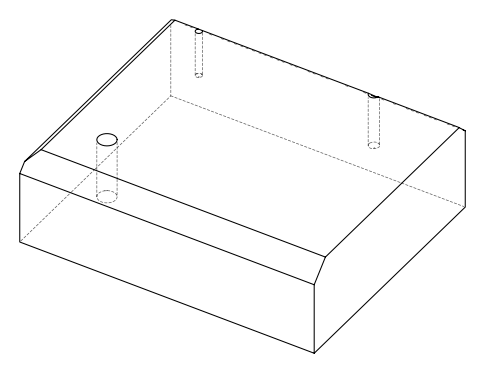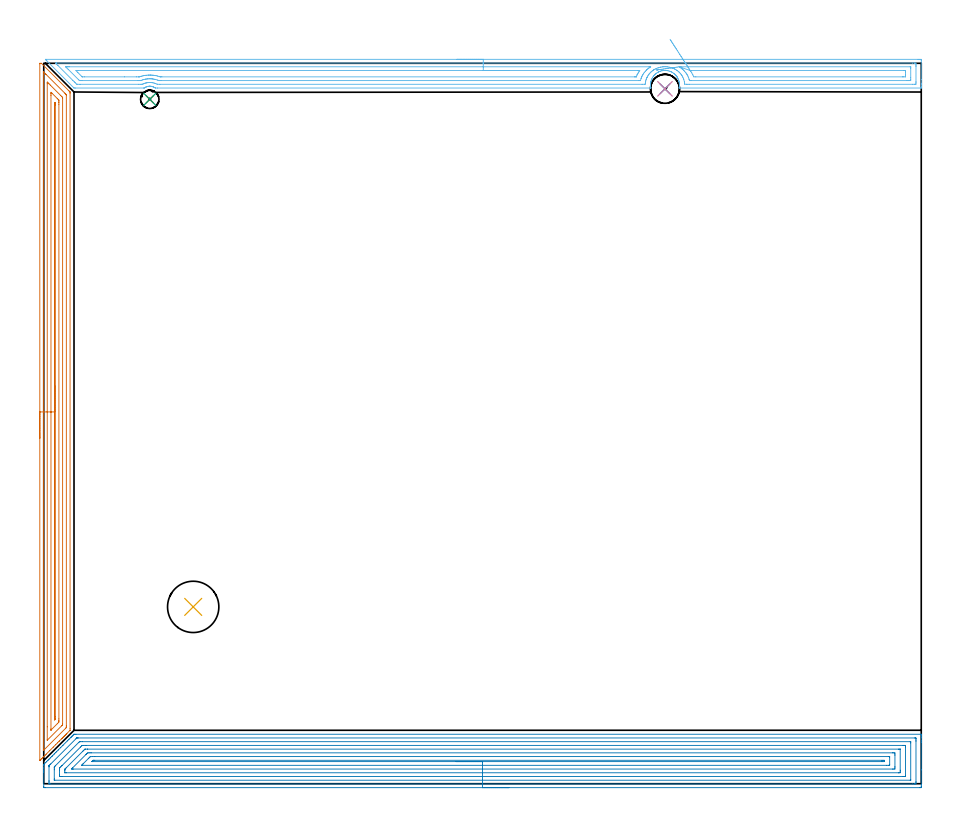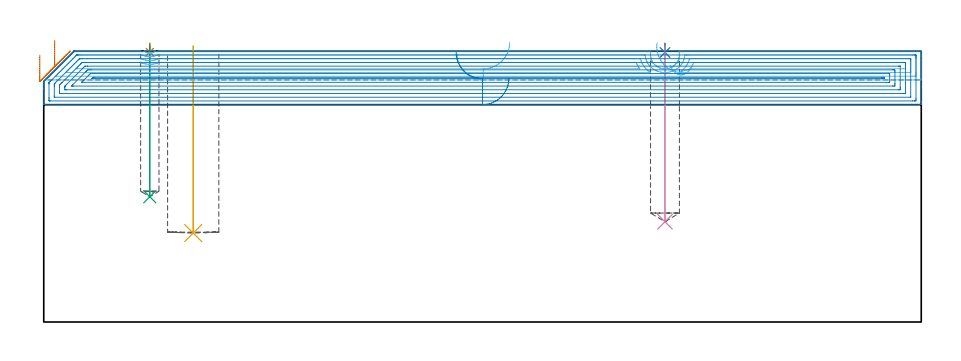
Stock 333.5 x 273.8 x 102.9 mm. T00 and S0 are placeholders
(PLAN: 8 operations, 4 tool changes, 43.4 min)
(1 SPOT_DRILL | STEP1POCKET | NXT0321_9005460120000 | 0.03 min | 0 mm3)
(2 SPOT_DRILL_1 | STEP1POCKET_1 | NXT0321_9005460120000 | 0.03 min | 1 mm3)
(3 DRILL_BLIND_HOLE_INTO_CENTER | STEP1POCKET | UGT0301_465 | 0.23 min | 2060 mm3)
(4 DRILL_BLIND_HOLE_INTO_CENTER_1 | STEP1POCKET_1 | UGT0301_505 | 0.27 min | 5930 mm3)
(5 INDEXABLE_INSERT_DRILL_BLIND_HOLE_FROM_SOLID | STEP1POCKET_2 | NXT0302_010 | 0.29 min | 20547 mm3)
(6 AREA_MILL | FG_CHAMFER_SURFACE | UGT0205_001 | 10.82 min | 19633 mm3)
(7 AREA_MILL_1 | FG_CHAMFER_SURFACE_1 | UGT0205_001 | 10.33 min | 17450 mm3)
(8 AREA_MILL_2 | FG_CHAMFER_SURFACE_2 | UGT0205_001 | 21.36 min | 67818 mm3)
(TOOL NXT0321_9005460120000 | NC Spot Drill, 142deg, 12mm, Carbide, Uncoated | D12 PA142 FL30 Z2)
(TOOL UGT0301_465 | Carbide Drill 7.0 mm | D7 PA118 FL69 Z2)
(TOOL UGT0301_505 | Carbide Drill 11.0 mm | D11 PA118 FL94 Z2)
(TOOL NXT0302_010 | Index. Insert Drill 19.5mm [880-D1950L25-05] | D19.5 PA176 FL98 Z2)
(TOOL UGT0205_001 | Chamfer Mill 20 x 3 x 45 deg. | D20 FL50 Z2)
(OP 1 SPOT_DRILL)
G17 G21 G94 G90
T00 M6
G54
G17 G0 G90 X40.3 Y260.1 S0 M3
G43 Z112.9 H0
G94 G81 G98 Z102.599 F250. R105.9
G80
M5
M2
(OP 2 SPOT_DRILL_1)
G17 G21 G94 G90
T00 M6
G54
G17 G0 G90 X236.1 Y264.1 S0 M3
G43 Z112.9 H0
G94 G81 G98 Z102.427 F250. R105.9
G80
M5
M2
(OP 3 DRILL_BLIND_HOLE_INTO_CENTER)
G17 G21 G94 G90
T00 M6
G54
G17 G0 G90 X40.3 Y260.1 S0 M3
G43 Z112.9 H0
G94 G81 G98 Z47.6 F250. R104.9
G80
M5
M2
(OP 4 DRILL_BLIND_HOLE_INTO_CENTER_1)
G17 G21 G94 G90
T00 M6
G54
G17 G0 G90 X236.1 Y264.1 S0 M3
G43 Z112.9 H0
G94 G81 G98 Z38.1 F250. R104.9
G80
M5
M2
(OP 5 INDEXABLE_INSERT_DRILL_BLIND_HOLE_FROM_SOLID)
G17 G21 G94 G90
T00 M6
G54
G17 G0 G90 X56.8 Y67.2 S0 M3
G43 Z112.9 H1
G94 G81 G98 Z33.8 F250. R104.9
G80
M5
M2
(OP 6 AREA_MILL)
G17 G21 G94 G90
T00 M6
G54
G17 G0 G90 X157.05 Y275.3 S1061 M3
G43 Z112.9 H0
Z102.
G94 G1 X157.088 Z101.129 F250.
X157.202 Z100.264
X157.391 Z99.412
X157.653 Z98.58
X157.987 Z97.774
X158.39 Z97.
X158.858 Z96.264
X159.39 Z95.572
X159.979 Z94.929
X160.622 Z94.34
X161.314 Z93.809
X162.05 Z93.34
X162.824 Z92.937
X163.63 Z92.603
X164.462 Z92.341
X165.313 Z92.152
X166.178 Z92.038
X167.05 Z92.
X332.312
X332.874 Y275.298 Z92.002
X333.43 Y275.294 Z92.004
X333.492 Y275.292 Z92.006
X333.5 Y274.74 Z92.557
Y267.627 Z99.668
Y266.205 Z101.091
Y265.849 Z101.446
Y265.136 Z102.164
Y264.848 Z102.451
Y264.446 Z102.845
X333.491 Y264.403 Z102.888
X333.321 Y264.4 Z102.9
X241.693
X241.479 Y264.403 Z102.889
X241.51 Y264.629 Z102.666
X241.523 Y264.711 Z102.584
X241.556 Y264.959 Z102.337
X241.567 Y265.038 Z102.259
X241.57 Y265.082 Z102.216
X241.584 Y265.255 Z102.043
X241.589 Y265.697 Z101.601
X241.58 Y265.849 Z101.449
X241.563 Y266.139 Z101.159
X241.501 Y266.583 Z100.715
X241.425 Y266.916 Z100.38
X241.401 Y267.022 Z100.274
X241.351 Y267.182 Z100.114
X241.261 Y267.47 Z99.829
X241.083 Y267.908 Z99.391
X240.929 Y268.217 Z99.083
X240.799 Y268.446 Z98.853
X240.758 Y268.519 Z98.779
X240.723 Y268.573 Z98.726
X240.669 Y268.657 Z98.642
X240.573 Y268.792 Z98.507
X240.501 Y268.88 Z98.418
X240.435 Y268.961 Z98.335
X240.338 Y269.082 Z98.217
X240.234 Y269.212 Z98.087
X240.203 Y269.244 Z98.055
X240.051 Y269.405 Z97.89
X239.864 Y269.605 Z97.691
X239.789 Y269.674 Z97.622
X239.607 Y269.818 Z97.477
X239.389 Y269.993 Z97.305
X238.971 Y270.284 Z97.014
X238.953 Y270.295 Z97.003
X238.725 Y270.428 Z96.871
X238.472 Y270.56 Z96.74
X238.078 Y270.721 Z96.575
X237.633 Y270.869 Z96.428
X237.184 Y270.981 Z96.317
X236.984 Y271.013 Z96.285
X236.738 Y271.05 Z96.245
X236.546 Y271.063 Z96.225
X236.291 Y271.086 Z96.207
X236.23 Z96.209
X236.121 Y271.083 Z96.205
X235.952 Z96.21
X235.907 Y271.081 Z96.209
X235.844 Y271.082 Z96.211
X235.675 Y271.068 Z96.228
X235.436 Y271.045 Z96.248
X235.397 Y271.042 Z96.252
X235.156 Y271.003 Z96.295
X234.989 Y270.974 Z96.323
X234.948 Y270.968 Z96.33
X234.504 Y270.852 Z96.445
X234.252 Y270.765 Z96.532
X234.111 Y270.716 Z96.58
X234.095 Y270.709 Z96.586
X233.983 Y270.665 Z96.634
X233.803 Y270.591 Z96.708
X233.726 Y270.559 Z96.739
X233.648 Y270.518 Z96.779
X233.61 Y270.499 Z96.798
X233.154 Y270.232 Z97.066
X232.717 Y269.928 Z97.37
X232.625 Y269.85 Z97.447
X232.416 Y269.676 Z97.623
X232.187 Y269.448 Z97.852
X232.11 Y269.372 Z97.928
X231.824 Y269.052 Z98.247
X231.757 Y268.961 Z98.336
X231.631 Y268.791 Z98.507
X231.354 Y268.358 Z98.942
X231.12 Y267.908 Z99.391
X230.93 Y267.471 Z99.828
X230.799 Y267.022 Z100.274
X230.734 Y266.738 Z100.559
X230.699 Y266.582 Z100.715
X230.637 Y266.139 Z101.159
X230.62 Y265.849 Z101.449
X230.611 Y265.697 Z101.601
X230.618 Y265.255 Z102.043
X230.645 Y264.921 Z102.375
X230.691 Y264.616 Z102.679
X230.697 Y264.574 Z102.72
X230.714 Y264.45 Z102.843
X230.719 Y264.403 Z102.889
X230.519 Y264.4 Z102.9
X43.241
X42.415 Y264.407 Z102.892
X42.347 Y264.445 Z102.854
X41.98 Y264.658 Z102.64
X41.738 Y264.77 Z102.528
X41.523 Y264.869 Z102.427
X41.453 Y264.893 Z102.401
X41.304 Y264.947 Z102.351
X41.261 Y264.959 Z102.34
X41.193 Y264.977 Z102.322
X41.083 Y265.005 Z102.291
X41.006 Y265.019 Z102.274
X40.858 Y265.048 Z102.247
X40.63 Y265.074 Z102.222
X40.559 Y265.076 Z102.219
X40.476 Y265.078 Z102.218
X40.261 Y265.083 Z102.207
X40.201 Y265.086 Z102.21
X40.183 Z102.209
X40.131 Y265.08 Z102.212
X39.946 Y265.064 Z102.232
X39.737 Y265.043 Z102.251
X39.665 Y265.029 Z102.262
X39.543 Y265.01 Z102.288
X39.507 Y265.004 Z102.295
X39.343 Y264.959 Z102.338
X39.282 Y264.942 Z102.354
X39.218 Y264.919 Z102.375
X39.098 Y264.88 Z102.418
X39.061 Y264.867 Z102.431
X38.843 Y264.776 Z102.521
X38.771 Y264.739 Z102.557
X38.627 Y264.668 Z102.632
X38.416 Y264.544 Z102.756
X38.234 Y264.427 Z102.872
X38.2 Y264.407 Z102.893
X37.877 Y264.4 Z102.9
X11.953
X11.499 Y264.406 Z102.892
X11.441 Y264.458 Z102.841
X1.158 Y274.74 Z92.556
X0.964 Y274.936 Z92.364
X0.928 Y274.972 Z92.328
X0.714 Y275.185 Z92.113
X0.63 Y275.273 Z92.025
X0.617 Y275.294 Z92.003
X0.63 Y275.299 Z91.999
X167.05 Y275.3 Z92.
Y273.886 Z93.414
X330.157
X331.053 Y273.884 Z93.416
X331.086 Y273.882 Z93.418
X331.49 Y273.851 Z93.449
X331.497 Y273.442 Z93.858
X331.499 Y272.962 Z94.338
X331.5 Y272.55 Z94.75
X331.499 Y266.738 Z100.562
X331.497 Y266.329 Z100.971
X331.49 Y265.849 Z101.451
X331.117 Y265.817 Z101.483
X331.086 Y265.816 Z101.484
X330.227 Y265.814 Z101.486
X245.303
X244.409 Y265.815 Z101.485
X244.375 Y265.816 Z101.484
X243.591 Y265.849 Z101.451
X243.546 Y266.255 Z101.045
X243.49 Y266.729 Z100.571
X243.481 Y266.782 Z100.518
X243.25 Y267.627 Z99.673
X243.13 Y267.976 Z99.324
X242.89 Y268.516 Z98.784
X242.587 Y269.075 Z98.225
X242.364 Y269.405 Z97.895
X242.066 Y269.781 Z97.519
X241.693 Y270.211 Z97.089
X241.613 Y270.295 Z97.005
X241.409 Y270.495 Z96.805
X241.186 Y270.683 Z96.617
X240.799 Y270.989 Z96.311
X240.686 Y271.071 Z96.229
X240.521 Y271.184 Z96.116
X240.146 Y271.424 Z95.876
X239.905 Y271.561 Z95.739
X239.637 Y271.701 Z95.599
X239.184 Y271.901 Z95.399
X239.011 Y271.966 Z95.334
X238.704 Y272.073 Z95.227
X238.117 Y272.242 Z95.058
X237.89 Y272.299 Z95.001
X237.223 Y272.418 Z94.882
X236.832 Y272.462 Z94.838
X236.329 Y272.496 Z94.804
X235.907 Y272.494 Z94.806
X235.436 Y272.467 Z94.833
X235.073 Y272.434 Z94.866
X234.542 Y272.347 Z94.953
X234.311 Y272.302 Z94.998
X233.648 Y272.128 Z95.172
X233.605 Y272.115 Z95.185
X233.481 Y272.073 Z95.227
X232.954 Y271.874 Z95.426
X232.871 Y271.84 Z95.46
X232.754 Y271.788 Z95.512
X232.348 Y271.588 Z95.712
X231.86 Y271.306 Z95.994
X231.785 Y271.258 Z96.042
X231.674 Y271.184 Z96.116
X231.262 Y270.889 Z96.411
X230.966 Y270.644 Z96.656
X230.781 Y270.479 Z96.821
X230.595 Y270.295 Z97.005
X230.341 Y270.027 Z97.273
X230.072 Y269.723 Z97.577
X229.935 Y269.541 Z97.759
X229.84 Y269.405 Z97.895
X229.582 Y269.003 Z98.297
X229.31 Y268.516 Z98.784
X229.265 Y268.43 Z98.87
X229.178 Y268.251 Z99.049
X228.997 Y267.807 Z99.493
X228.943 Y267.627 Z99.673
X228.803 Y267.111 Z100.189
X228.721 Y266.738 Z100.562
X228.668 Y266.356 Z100.944
X228.609 Y265.849 Z101.451
X228.315 Y265.818 Z101.482
X228.284 Y265.817 Z101.483
X227.425 Y265.814 Z101.486
X44.135
X43.272 Y265.818 Z101.482
X43.241 Y265.821 Z101.479
X43.079 Y265.849 Z101.451
X42.569 Y266.068 Z101.232
X42.347 Y266.153 Z101.147
X41.899 Y266.294 Z101.006
X41.453 Y266.395 Z100.905
X41.149 Y266.443 Z100.857
X40.821 Y266.477 Z100.823
X40.686 Y266.486 Z100.814
X40.559 Y266.49 Z100.81
X40.23 Y266.495 Z100.805
X39.919 Y266.486 Z100.814
X39.837 Y266.481 Z100.819
X39.754 Y266.474 Z100.826
X39.665 Y266.464 Z100.836
X39.371 Y266.43 Z100.87
X39.123 Y266.388 Z100.912
X38.962 Y266.358 Z100.942
X38.771 Y266.312 Z100.988
X38.409 Y266.209 Z101.091
X37.877 Y266.008 Z101.292
X37.764 Y265.961 Z101.339
X37.506 Y265.849 Z101.451
X37.015 Y265.817 Z101.483
X36.983 Y265.816 Z101.484
X36.124 Y265.814 Z101.486
X13.776
X12.88 Y265.816 Z101.484
X12.847 Y265.818 Z101.482
X12.513 Y265.849 Z101.451
X11.953 Y266.399 Z100.901
X11.612 Y266.738 Z100.562
X11.059 Y267.29 Z100.01
X5.388 Y272.962 Z94.338
X4.802 Y273.552 Z93.748
X4.51 Y273.851 Z93.449
X4.771 Y273.882 Z93.418
X4.802 Y273.884 Z93.416
X4.836 Y273.885 Z93.415
X167.05 Y273.886 Z93.414
Y272.471 Z94.829
X230.072
X230.568 Y272.469 Z94.831
X230.609 Y272.466 Z94.834
X230.672 Y272.46 Z94.84
X230.072 Y272.055 Z95.245
X229.757 Y271.82 Z95.48
X229.58 Y271.673 Z95.627
X229.178 Y271.33 Z95.97
X229.103 Y271.259 Z96.041
X229.028 Y271.184 Z96.116
X228.668 Y270.802 Z96.498
X228.284 Y270.366 Z96.934
X228.253 Y270.326 Z96.974
X228.231 Y270.295 Z97.005
X227.893 Y269.794 Z97.506
X227.658 Y269.405 Z97.895
X227.56 Y269.237 Z98.063
X227.39 Y268.926 Z98.374
X227.26 Y268.645 Z98.655
X227.205 Y268.516 Z98.784
X227.087 Y268.226 Z99.074
X227.012 Y268.003 Z99.297
X226.787 Y267.237 Z100.063
X226.696 Y267.235 Z100.065
X226.496 Y267.232 Z100.068
X226.003 Y267.229 Z100.071
X44.535
X44.135 Y267.23 Z100.07
X43.888 Y267.233 Z100.067
X43.767 Y267.235 Z100.065
X43.566 Y267.304 Z99.996
X43.241 Y267.418 Z99.882
X42.578 Y267.627 Z99.673
X42.347 Y267.683 Z99.617
X42.274 Y267.699 Z99.601
X41.814 Y267.787 Z99.513
X41.453 Y267.841 Z99.459
X41.213 Y267.865 Z99.435
X40.869 Y267.892 Z99.408
X40.559 Y267.902 Z99.398
X40.275 Y267.91 Z99.39
X39.665 Y267.886 Z99.414
X39.426 Y267.864 Z99.436
X39.113 Y267.832 Z99.468
X38.771 Y267.782 Z99.518
X38.638 Y267.76 Z99.54
X38.015 Y267.627 Z99.673
X37.907 Y267.597 Z99.703
X37.877 Y267.588 Z99.712
X37.509 Y267.472 Z99.828
X36.983 Y267.285 Z100.015
X36.856 Y267.24 Z100.06
X36.736 Y267.236 Z100.064
X36.487 Y267.231 Z100.069
X36.089 Y267.229 Z100.071
X35.596
X14.635
X14.141 Y267.23 Z100.07
X13.741 Y267.233 Z100.067
X13.609 Y267.235 Z100.065
X13.568 Y267.243 Z100.057
X13.532 Y267.275 Z100.025
X13.459 Y267.345 Z99.955
X13.173 Y267.627 Z99.673
X9.271 Y271.528 Z95.772
X8.728 Y272.073 Z95.227
X8.378 Y272.429 Z94.871
X8.352 Y272.465 Z94.835
X8.378 Y272.466 Z94.834
X8.872 Y272.47 Z94.83
X9.271 Y272.471 Z94.829
X9.765
X167.05
Y271.057 Z96.243
X225.73
X226.311 Y271.052 Z96.248
X226.496 Y271.05 Z96.25
X226.498 Y271.021 Z96.279
X226.496 Y271.006 Z96.294
X226.209 Y270.58 Z96.72
X226.021 Y270.295 Z97.005
X225.864 Y270.035 Z97.265
X225.602 Y269.584 Z97.716
X225.541 Y269.467 Z97.833
X225.511 Y269.405 Z97.895
X225.259 Y268.858 Z98.442
X225.206 Y268.743 Z98.557
X225.167 Y268.666 Z98.634
X225.156 Y268.649 Z98.651
X225.139 Y268.647 Z98.653
X225.092 Y268.645 Z98.655
X224.708 Y268.643 Z98.657
X224.581
X44.901
X44.518 Y268.647 Z98.653
X44.328 Y268.65 Z98.65
X44.232 Y268.663 Z98.637
X44.135 Y268.692 Z98.608
X43.88 Y268.77 Z98.53
X43.241 Y268.958 Z98.342
X42.668 Y269.086 Z98.214
X42.347 Y269.15 Z98.15
X41.605 Y269.254 Z98.046
X41.453 Y269.269 Z98.031
X41.055 Y269.3 Z98.
X40.646 Y269.319 Z97.981
X40.559 Y269.32 Z97.98
X40.151 Y269.321 Z97.979
X39.761 Y269.31 Z97.99
X39.665 Y269.304 Z97.996
X38.935 Y269.242 Z98.058
X38.771 Y269.225 Z98.075
X38.152 Y269.132 Z98.168
X37.877 Y269.073 Z98.227
X37.42 Y268.971 Z98.329
X36.983 Y268.85 Z98.45
X36.725 Y268.773 Z98.527
X36.451 Y268.686 Z98.614
X36.37 Y268.661 Z98.639
X36.28 Y268.65 Z98.65
X36.089 Y268.645 Z98.655
X35.961 Y268.644 Z98.656
X35.195 Y268.643 Z98.657
X30.726
X15.401
X14.635 Y268.648 Z98.652
X14.615 Y268.649 Z98.651
X14.592 Y268.667 Z98.633
X14.539 Y268.715 Z98.585
X14.437 Y268.813 Z98.487
X12.955 Y270.295 Z97.005
X12.847 Y270.403 Z96.897
X12.221 Y271.05 Z96.25
X12.847 Y271.056 Z96.244
X12.975 Y271.057 Z96.243
X167.05
X167.922 Z96.281
X168.786 Z96.395
X169.638 Z96.583
X170.47 Z96.846
X171.276 Z97.18
X172.05 Z97.582
X172.786 Z98.051
X173.478 Z98.582
X174.121 Z99.172
X174.71 Z99.815
X175.241 Z100.507
X175.71 Z101.243
X176.113 Z102.017
X176.447 Z102.823
X176.709 Z103.655
X176.898 Z104.506
X177.012 Z105.371
X177.05 Z106.243
G0 Z112.9
X233.093 Y271.274
Z106.123
G1 X233.011 Y271.263 Z105.255
X233.004 Y271.262 Z104.382
X233.072 Y271.272 Z103.513
X233.215 Y271.292 Z102.652
X233.432 Y271.322 Z101.808
X233.721 Y271.363 Z100.986
X234.079 Y271.414 Z100.192
X234.505 Y271.474 Z99.433
X234.995 Y271.543 Z98.714
X235.545 Y271.621 Z98.041
X236.15 Y271.707 Z97.42
X236.808 Y271.799 Z96.853
X237.511 Y271.899 Z96.347
X238.256 Y272.004 Z95.905
X239.035 Y272.114 Z95.53
X239.845 Y272.229 Z95.225
X240.677 Y272.346 Z94.992
X241.527 Y272.466 Z94.834
X241.537 Y272.468 Z94.832
X241.568 Y272.47 Z94.83
X242.186 Y272.472 Z94.828
X329.298 Y272.471 Z94.829
X329.432 Y272.47 Z94.83
X329.479 Y272.467 Z94.833
X329.486 Y272.466 Z94.834
X329.49 Y272.455 Z94.845
X329.495 Y272.407 Z94.893
X329.499 Y272.274 Z95.026
X329.5 Y272.073 Z95.227
Y271.872 Z95.428
Y268.316 Z98.984
X329.498 Y267.627 Z99.673
X329.497 Y267.429 Z99.871
X329.489 Y267.235 Z100.065
X329.298 Y267.233 Z100.067
X328.804 Y267.23 Z100.07
X328.404 Y267.229 Z100.071
X327.911 Y267.228 Z100.072
X246.163 Y267.229 Z100.071
X245.667 Y267.23 Z100.07
X245.429 Y267.234 Z100.066
X245.407 Y267.235 Z100.065
X245.387 Y267.3 Z100.
X245.303 Y267.593 Z99.707
X245.269 Y267.722 Z99.578
X245.066 Y268.322 Z98.978
X244.984 Y268.516 Z98.784
X244.768 Y269.014 Z98.286
X244.551 Y269.405 Z97.895
X244.375 Y269.714 Z97.586
X244.136 Y270.062 Z97.238
X243.952 Y270.295 Z97.005
X243.481 Y270.848 Z96.452
X243.168 Y271.184 Z96.116
X242.867 Y271.466 Z95.834
X242.587 Y271.696 Z95.604
X242.09 Y272.073 Z95.227
X241.693 Y272.348 Z94.952
X241.527 Y272.466 Z94.834
X245.686 Y271.051 Z96.249
X245.835 Y271.053 Z96.247
X246.163 Y271.057 Z96.243
X326.744
X327.412 Y271.052 Z96.248
X327.485 Y271.05 Z96.25
X327.491 Y270.954 Z96.346
X327.496 Y270.738 Z96.562
X327.5 Y270.305 Z96.995
Y269.416 Z97.884
X327.495 Y268.966 Z98.334
X327.49 Y268.747 Z98.554
X327.483 Y268.649 Z98.651
X327.379 Y268.647 Z98.653
X326.616 Y268.643 Z98.657
X326.489
X247.823
X247.057 Y268.65 Z98.65
X246.685 Y269.405 Z97.895
X246.265 Y270.193 Z97.107
X246.203 Y270.295 Z97.005
X246.163 Y270.359 Z96.941
X245.908 Y270.724 Z96.576
X245.765 Y270.928 Z96.372
X245.686 Y271.051 Z96.249
X245.311 Y271.632 Z95.718
X244.913 Y272.25 Z95.249
X244.493 Y272.9 Z94.845
X244.056 Y273.577 Z94.511
X243.606 Y274.276 Z94.248
X243.144 Y274.992 Z94.058
X242.675 Y275.718 Z93.944
X242.203 Y276.451 Z93.905
X241.73 Y277.183 Z93.943
X241.261 Y277.91 Z94.056
X240.8 Y278.626 Z94.244
X240.349 Y279.325 Z94.506
X239.912 Y280.003 Z94.839
X239.492 Y280.653 Z95.241
X239.093 Y281.272 Z95.709
X238.718 Y281.854 Z96.24
X238.369 Y282.395 Z96.829
X238.049 Y282.89 Z97.472
G0 Z112.9
M5
M2
(OP 7 AREA_MILL_1)
G17 G21 G94 G90
T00 M6
G54
G17 G0 G90 X-1.5 Y131.3 S1061 M3
G43 Z112.9 H0
Z101.4
G94 G1 Y131.338 Z100.528 F250.
Y131.452 Z99.664
Y131.641 Z98.812
Y131.903 Z97.98
Y132.237 Z97.174
Y132.64 Z96.4
Y133.108 Z95.664
Y133.64 Z94.972
Y134.229 Z94.329
Y134.872 Z93.74
Y135.564 Z93.208
Y136.3 Z92.74
Y137.074 Z92.337
Y137.88 Z92.003
Y138.712 Z91.741
Y139.563 Z91.552
Y140.428 Z91.438
Y141.3 Z91.4
Y273.619
X-1.498 Y273.691 Z91.402
X-1.491 Y273.799 Z91.405
X-1.042 Z91.856
X-0.908 Y273.798 Z91.988
X-0.867 Y273.768 Z92.03
X9.563 Y263.338 Z102.462
X9.983 Y262.917 Z102.881
X9.986 Y262.913 Z102.884
X9.994 Y262.896 Z102.89
X10. Y262.444 Z102.9
Y21.05
X10.002 Y20.304 Z102.897
X9.999 Y20.298 Z102.894
X9.983 Y20.281 Z102.879
X8.799 Y19.098 Z101.697
X8.66 Y18.958 Z101.555
X8.516 Y18.815 Z101.414
X8.364 Y18.663 Z101.262
X8.219 Y18.516 Z101.114
X8.069 Y18.368 Z100.967
X7.929 Y18.228 Z100.827
X7.778 Y18.075 Z100.673
X7.622 Y17.921 Z100.52
X7.494 Y17.793 Z100.392
X7.337 Y17.634 Z100.232
X7.175 Y17.474 Z100.073
X7.059 Y17.358 Z99.957
X6.896 Y17.193 Z99.79
X6.728 Y17.027 Z99.626
X6.014 Y16.313 Z98.912
X5.835 Y16.133 Z98.731
X5.26 Y15.56 Z98.16
X4.544 Y14.844 Z97.443
X3.599 Y13.898 Z96.498
X2.257 Y12.557 Z95.156
X0.917 Y11.216 Z93.815
X0.469 Y10.769 Z93.368
X0.023 Y10.322 Z92.921
X-0.509 Y9.79 Z92.39
X-0.748 Y9.551 Z92.149
X-0.871 Y9.428 Z92.026
X-1.319 Y8.981 Z91.58
X-1.483 Y8.825 Z91.417
X-1.498 Y8.813 Z91.401
X-1.5 Y8.972 Z91.4
Y141.3
X-0.086 Z92.814
Y269.596
X-0.081 Y270.41 Z92.819
X-0.079 Y270.49 Z92.821
X-0.065 Y270.504 Z92.835
X-0.045 Y270.49 Z92.855
X0.722 Y269.728 Z93.622
X0.854 Y269.596 Z93.754
X8.007 Y262.444 Z100.907
X8.242 Y262.207 Z101.142
X8.401 Y262.044 Z101.301
X8.529 Y261.909 Z101.429
X8.579 Y261.85 Z101.479
X8.58 Y261.828 Z101.48
X8.585 Y261.625 Z101.485
Y21.944
X8.579 Y21.535 Z101.479
X8.576 Y21.337 Z101.476
X8.478 Y21.235 Z101.378
X8.3 Y21.05 Z101.2
X0.045 Y12.796 Z92.945
X-0.052 Y12.702 Z92.848
X-0.069 Y12.688 Z92.831
X-0.079 Y12.682 Z92.821
X-0.08 Y12.719 Z92.82
X-0.085 Y12.928 Z92.815
X-0.086 Y141.3 Z92.814
X1.328 Z94.228
X1.329 Y266.02 Z94.229
X1.33 Y266.298 Z94.23
X1.333 Y266.578 Z94.233
X1.335 Y266.643 Z94.235
X1.379 Y266.61 Z94.279
X1.479 Y266.516 Z94.379
X1.604 Y266.395 Z94.504
X1.981 Y266.02 Z94.881
X2.486 Y265.515 Z95.386
X6.451 Y261.55 Z99.351
X6.896 Y261.1 Z99.796
X7.115 Y260.874 Z100.015
X7.165 Y260.818 Z100.065
X7.167 Y260.748 Z100.067
X7.169 Y260.655 Z100.069
X7.171 Y260.376 Z100.071
Y22.838
X7.17 Y22.561 Z100.07
X7.168 Y22.466 Z100.068
X7.165 Y22.395 Z100.065
X7.137 Y22.348 Z100.037
X6.896 Y22.097 Z99.796
X6.821 Y22.02 Z99.721
X1.38 Y16.58 Z94.28
X1.359 Y16.564 Z94.259
X1.34 Y16.55 Z94.24
X1.335 Y16.58 Z94.235
X1.333 Y16.618 Z94.233
X1.33 Y16.859 Z94.23
X1.328 Y21.614 Z94.228
Y141.3
X2.743 Z95.643
Y261.55
X2.745 Y262.181 Z95.645
X2.749 Y262.444 Z95.649
X2.756 Y262.784 Z95.656
X3.105 Y262.444 Z96.005
X5.132 Y260.42 Z98.032
X5.458 Y260.092 Z98.358
X5.623 Y259.925 Z98.523
X5.704 Y259.84 Z98.604
X5.742 Y259.797 Z98.642
X5.75 Y259.761 Z98.65
X5.756 Y259.129 Z98.656
X5.757 Y258.867 Z98.657
Y258.233
Y24.627
X5.756 Y23.994 Z98.656
X5.754 Y23.733 Z98.654
X5.75 Y23.421 Z98.65
X5.599 Y23.259 Z98.499
X5.19 Y22.838 Z98.09
X5.161 Y22.809 Z98.061
X2.941 Y20.589 Z95.841
X2.869 Y20.518 Z95.769
X2.773 Y20.425 Z95.673
X2.753 Y20.408 Z95.653
X2.749 Z95.649
X2.747 Y20.414 Z95.647
X2.744 Y20.475 Z95.644
X2.743 Y20.541 Z95.643
Y20.79
Y141.3
X4.157 Z97.057
Y258.067
X4.163 Y258.867 Z97.063
X4.164 Y258.895 Z97.064
X4.23 Y258.867 Z97.13
X4.25 Y258.85 Z97.15
X4.302 Y258.793 Z97.202
X4.326 Y258.764 Z97.226
X4.336 Y258.739 Z97.236
X4.338 Y258.634 Z97.238
X4.342 Y258.256 Z97.242
X4.343 Y258.068 Z97.243
Y257.973
Y25.426
X4.341 Y24.627 Z97.241
X4.339 Y24.536 Z97.239
X4.335 Y24.445 Z97.235
X4.25 Y24.352 Z97.15
X4.203 Y24.305 Z97.103
X4.166 Y24.272 Z97.066
X4.164 Y24.271 Z97.064
X4.161 Y24.291 Z97.061
X4.159 Y24.344 Z97.059
X4.157 Y24.721 Z97.057
Y141.3
Y142.172 Z97.095
Y143.036 Z97.209
Y143.888 Z97.398
Y144.72 Z97.66
Y145.526 Z97.994
Y146.3 Z98.397
Y147.036 Z98.865
Y147.728 Z99.396
Y148.371 Z99.986
Y148.96 Z100.629
Y149.491 Z101.321
Y149.96 Z102.057
Y150.363 Z102.831
Y150.697 Z103.637
Y150.959 Z104.469
Y151.148 Z105.32
Y151.262 Z106.185
Y151.3 Z107.057
G0 Z112.9
M5
M2
(OP 8 AREA_MILL_2)
G17 G21 G94 G90
T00 M6
G54
G17 G0 G90 X176.75 Y-1.5 S1061 M3
G43 Z112.9 H0
Z92.6
G94 G1 X176.712 Z91.728 F250.
X176.598 Z90.864
X176.409 Z90.012
X176.147 Z89.18
X175.813 Z88.374
X175.41 Z87.6
X174.942 Z86.864
X174.41 Z86.172
X173.821 Z85.529
X173.178 Z84.94
X172.486 Z84.409
X171.75 Z83.94
X170.976 Z83.537
X170.17 Z83.203
X169.338 Z82.941
X168.487 Z82.752
X167.622 Z82.638
X166.75 Z82.6
X0.616
X0.161 Y-1.496 Z82.602
X0.01 Y-1.492 Z82.606
X0. Y-1.047 Z83.05
Y4.242 Z88.336
Y4.79 Z88.887
Y5.124 Z89.22
Y5.671 Z89.767
Y6.005 Z90.1
Y6.994 Z91.094
X0.01 Y7.302 Z91.401
X0.031 Y7.328 Z91.426
X0.169 Y7.469 Z91.568
X0.76 Y8.062 Z92.158
X1.082 Y8.382 Z92.482
X1.642 Y8.944 Z93.04
X2.012 Y9.312 Z93.412
X2.524 Y9.825 Z93.922
X3.113 Y10.413 Z94.513
X3.295 Y10.597 Z94.694
X3.406 Y10.707 Z94.804
X3.995 Y11.295 Z95.394
X4.582 Y11.882 Z95.98
X4.876 Y12.176 Z96.276
X5.528 Y12.829 Z96.928
X6.422 Y13.722 Z97.821
X7.315 Y14.615 Z98.714
X8.989 Y16.29 Z100.388
X9.101 Y16.403 Z100.499
X9.453 Y16.753 Z100.853
X9.636 Y16.936 Z101.035
X10.163 Y17.466 Z101.56
X10.33 Y17.631 Z101.729
X10.441 Y17.742 Z101.84
X10.604 Y17.906 Z102.001
X10.765 Y18.066 Z102.164
X10.888 Y18.189 Z102.286
X11.045 Y18.347 Z102.442
X11.2 Y18.502 Z102.599
X11.334 Y18.635 Z102.733
X11.486 Y18.788 Z102.883
X11.499 Y18.801 Z102.895
X11.501 Y18.803 Z102.896
X12.227 Y18.8 Z102.9
X333.331
X333.492 Y18.797 Z102.888
X333.495 Y18.796 Z102.886
X333.5 Y18.457 Z102.556
Y18.134 Z102.233
Y17.466 Z101.56
Y16.25 Z100.347
Y15.702 Z99.797
Y5.261 Z89.358
Y-0.439 Z83.658
X333.496 Y-1.047 Z83.05
X333.49 Y-1.492 Z82.606
X333.339 Y-1.496 Z82.602
X332.884 Y-1.5 Z82.6
X166.75
Y-0.086 Z84.014
X2.402 Y-0.085 Z84.015
X2.32 Y-0.084 Z84.016
X2.033 Y-0.079 Z84.021
X2.01 Y0.015 Z84.115
X2.003 Y0.228 Z84.328
X2.001 Y0.716 Z84.816
X2. Y1.113 Z85.213
Y6.402 Z90.502
X2.002 Y6.645 Z90.745
X2.005 Y6.766 Z90.866
X2.01 Y6.826 Z90.926
X2.015 Y6.854 Z90.954
X2.044 Y6.887 Z90.987
X2.219 Y7.068 Z91.168
X2.402 Y7.252 Z91.352
X2.662 Y7.512 Z91.612
X12.227 Y17.077 Z101.177
X12.424 Y17.271 Z101.371
X12.528 Y17.368 Z101.468
X12.542 Y17.379 Z101.479
X12.563 Y17.382 Z101.482
X12.613 Y17.384 Z101.484
X12.714 Y17.385 Z101.485
X13.121 Y17.386 Z101.486
X331.098 Y17.385 Z101.485
X331.18 Y17.384 Z101.484
X331.467 Y17.379 Z101.479
X331.49 Y17.285 Z101.385
X331.497 Y17.072 Z101.172
X331.499 Y16.584 Z100.684
X331.5 Y16.187 Z100.287
X331.499 Y0.716 Z84.816
X331.497 Y0.322 Z84.422
X331.49 Y-0.071 Z84.029
X331.098 Y-0.083 Z84.017
X331.016 Y-0.084 Z84.016
X330.205 Y-0.086 Z84.014
X166.75
Y1.328 Z85.428
X4.189 Y1.329 Z85.429
X4.098 Y1.33 Z85.43
X4.026 Y1.333 Z85.433
X4.012 Y1.335 Z85.435
X4.008 Y1.359 Z85.459
X4.004 Y1.412 Z85.512
X4.001 Y1.598 Z85.698
X4. Y1.784 Z85.884
Y5.31 Z89.41
X4.001 Y6.005 Z90.105
X4.003 Y6.189 Z90.289
X4.01 Y6.376 Z90.476
X4.079 Y6.468 Z90.568
X4.189 Y6.586 Z90.686
X4.339 Y6.739 Z90.839
X4.486 Y6.887 Z90.987
X13.212 Y15.612 Z99.712
X13.304 Y15.702 Z99.802
X13.545 Y15.933 Z100.033
X13.582 Y15.965 Z100.065
X13.651 Y15.968 Z100.068
X13.743 Y15.97 Z100.07
X14.014 Y15.971 Z100.071
X14.634 Y15.972 Z100.072
X329.311 Y15.971 Z100.071
X329.402 Y15.97 Z100.07
X329.474 Y15.967 Z100.067
X329.488 Y15.965 Z100.065
X329.492 Y15.941 Z100.041
X329.496 Y15.889 Z99.989
X329.499 Y15.702 Z99.802
X329.5 Y15.516 Z99.616
Y1.598 Z85.698
X329.498 Y1.413 Z85.513
X329.492 Y1.35 Z85.45
X329.489 Y1.334 Z85.434
X329.48 Y1.333 Z85.433
X329.448 Y1.331 Z85.431
X329.311 Y1.329 Z85.429
X166.75 Y1.328 Z85.428
Y2.743 Z86.843
X6.868
X6.6 Y2.744 Z86.844
X6.128 Y2.748 Z86.848
X6.026 Y2.75 Z86.85
X6.01 Y2.929 Z87.029
X6. Y3.336 Z87.436
Y3.361 Z87.461
X6.001 Y5.124 Z89.224
X6.021 Y5.96 Z90.06
X6.063 Y6.005 Z90.105
X6.46 Y6.408 Z90.508
X6.868 Y6.82 Z90.92
X6.902 Y6.854 Z90.954
X14.014 Y13.965 Z98.065
X14.449 Y14.392 Z98.492
X14.603 Y14.542 Z98.642
X14.907 Y14.55 Z98.65
X15.177 Y14.554 Z98.654
X15.8 Y14.557 Z98.657
X16.067
X326.632
X326.9 Y14.556 Z98.656
X327.372 Y14.552 Z98.652
X327.474 Y14.55 Z98.65
X327.49 Y14.371 Z98.471
X327.5 Y13.964 Z98.064
Y13.939 Z98.039
X327.499 Y2.932 Z87.032
X327.497 Y2.825 Z86.925
X327.493 Y2.772 Z86.872
X327.491 Y2.751 Z86.851
X327.465 Y2.75 Z86.85
X327.255 Y2.746 Z86.846
X326.632 Y2.743 Z86.843
X326.365
X166.75
Y4.157 Z88.257
X8.568
X8.395 Y4.159 Z88.259
X8.05 Y4.164 Z88.264
X8.008 Y4.169 Z88.269
X8.006 Y4.176 Z88.276
X8.003 Y4.199 Z88.299
X8.001 Y4.242 Z88.342
X8.002 Y4.887 Z88.987
X8.006 Y5.124 Z89.224
X8.016 Y5.444 Z89.544
X8.026 Y5.515 Z89.615
X8.066 Y5.561 Z89.661
X8.137 Y5.635 Z89.735
X8.504 Y6.005 Z90.105
X8.655 Y6.157 Z90.257
X14.907 Y12.409 Z96.509
X15.235 Y12.734 Z96.834
X15.564 Y13.058 Z97.158
X15.642 Y13.132 Z97.232
X15.719 Y13.138 Z97.238
X15.8 Y13.14 Z97.24
X16.607 Y13.143 Z97.243
X16.693
X324.932
X325.105 Y13.141 Z97.241
X325.449 Y13.136 Z97.236
X325.492 Y13.131 Z97.231
X325.494 Y13.124 Z97.224
X325.498 Y13.101 Z97.201
X325.499 Y13.058 Z97.158
X325.5 Y5.124 Z89.224
X325.498 Y4.479 Z88.579
X325.493 Y4.242 Z88.342
X325.49 Y4.168 Z88.268
X325.191 Y4.161 Z88.261
X325.018 Y4.158 Z88.258
X324.932 Y4.157 Z88.257
X324.845
X166.75
Y5.571 Z89.671
X11.334 Y5.572 Z89.672
X10.878 Y5.575 Z89.675
X10.732 Y5.578 Z89.678
X10.557 Y5.597 Z89.697
X10.702 Y5.748 Z89.848
X10.954 Y6.005 Z90.105
X16.023 Y11.075 Z95.175
X16.245 Y11.295 Z95.395
X16.472 Y11.513 Z95.613
X16.693 Y11.722 Z95.822
X17.149 Y11.726 Z95.826
X17.587 Y11.728 Z95.828
X18.04 Y11.729 Z95.829
X322.62 Y11.728 Z95.828
X323.059 Y11.726 Z95.826
X323.489 Y11.722 Z95.822
X323.495 Y11.295 Z95.395
X323.499 Y10.86 Z94.96
X323.5 Y6.452 Z90.552
X323.496 Y6.005 Z90.105
X323.492 Y5.578 Z89.678
X323.059 Y5.574 Z89.674
X322.605 Y5.572 Z89.672
X166.75 Y5.571 Z89.671
Y6.985 Z91.085
X14.576 Y6.986 Z91.086
X14.461 Y6.988 Z91.088
X14.406 Y6.992 Z91.092
X14.402 Y6.993 Z91.093
X14.405 Y6.999 Z91.099
X14.595 Y7.195 Z91.295
X14.794 Y7.396 Z91.496
X14.907 Y7.51 Z91.61
X16.929 Y9.532 Z93.632
X17.256 Y9.858 Z93.958
X17.587 Y10.185 Z94.285
X17.705 Y10.296 Z94.396
X18.48 Y10.312 Z94.412
X18.581 Y10.314 Z94.414
X19.373 Y10.315 Z94.415
X321.273 Y10.314 Z94.414
X321.374 Y10.313 Z94.413
X321.458 Y10.308 Z94.408
X321.491 Y10.305 Z94.405
X321.495 Y10.288 Z94.388
X321.497 Y10.266 Z94.366
X321.5 Y10.189 Z94.289
X321.499 Y7.32 Z91.42
X321.496 Y7.17 Z91.27
X321.491 Y7.051 Z91.151
X321.486 Y6.992 Z91.092
X321.47 Y6.99 Z91.09
X321.273 Y6.987 Z91.087
X321.173 Y6.986 Z91.086
X320.379 Y6.985 Z91.085
X166.75
Y8.4 Z92.5
X18.619
X18.48 Y8.401 Z92.501
X18.31 Y8.405 Z92.505
X18.266 Y8.406 Z92.506
X18.304 Y8.451 Z92.551
X18.347 Y8.498 Z92.598
X18.497 Y8.65 Z92.75
X18.673 Y8.822 Z92.922
X18.739 Y8.883 Z92.983
X18.753 Y8.893 Z92.993
X18.793 Y8.896 Z92.996
X18.865 Y8.898 Z92.998
X19.119 Y8.9 Z93.
X19.373
X318.593
X319.237 Y8.896 Z92.996
X319.486 Y8.893 Z92.993
X319.499 Y8.65 Z92.75
Y8.637 Z92.737
X319.486 Y8.407 Z92.507
X318.845 Y8.401 Z92.501
X318.593 Y8.4 Z92.5
X166.75
X165.878 Z92.538
X165.014 Z92.652
X164.162 Z92.84
X163.33 Z93.103
X162.524 Z93.437
X161.75 Z93.839
X161.014 Z94.308
X160.322 Z94.839
X159.679 Z95.429
X159.09 Z96.072
X158.559 Z96.764
X158.09 Z97.5
X157.687 Z98.273
X157.353 Z99.079
X157.091 Z99.911
X156.902 Z100.763
X156.788 Z101.628
X156.75 Z102.5
G0 Z112.9
M5
M2
